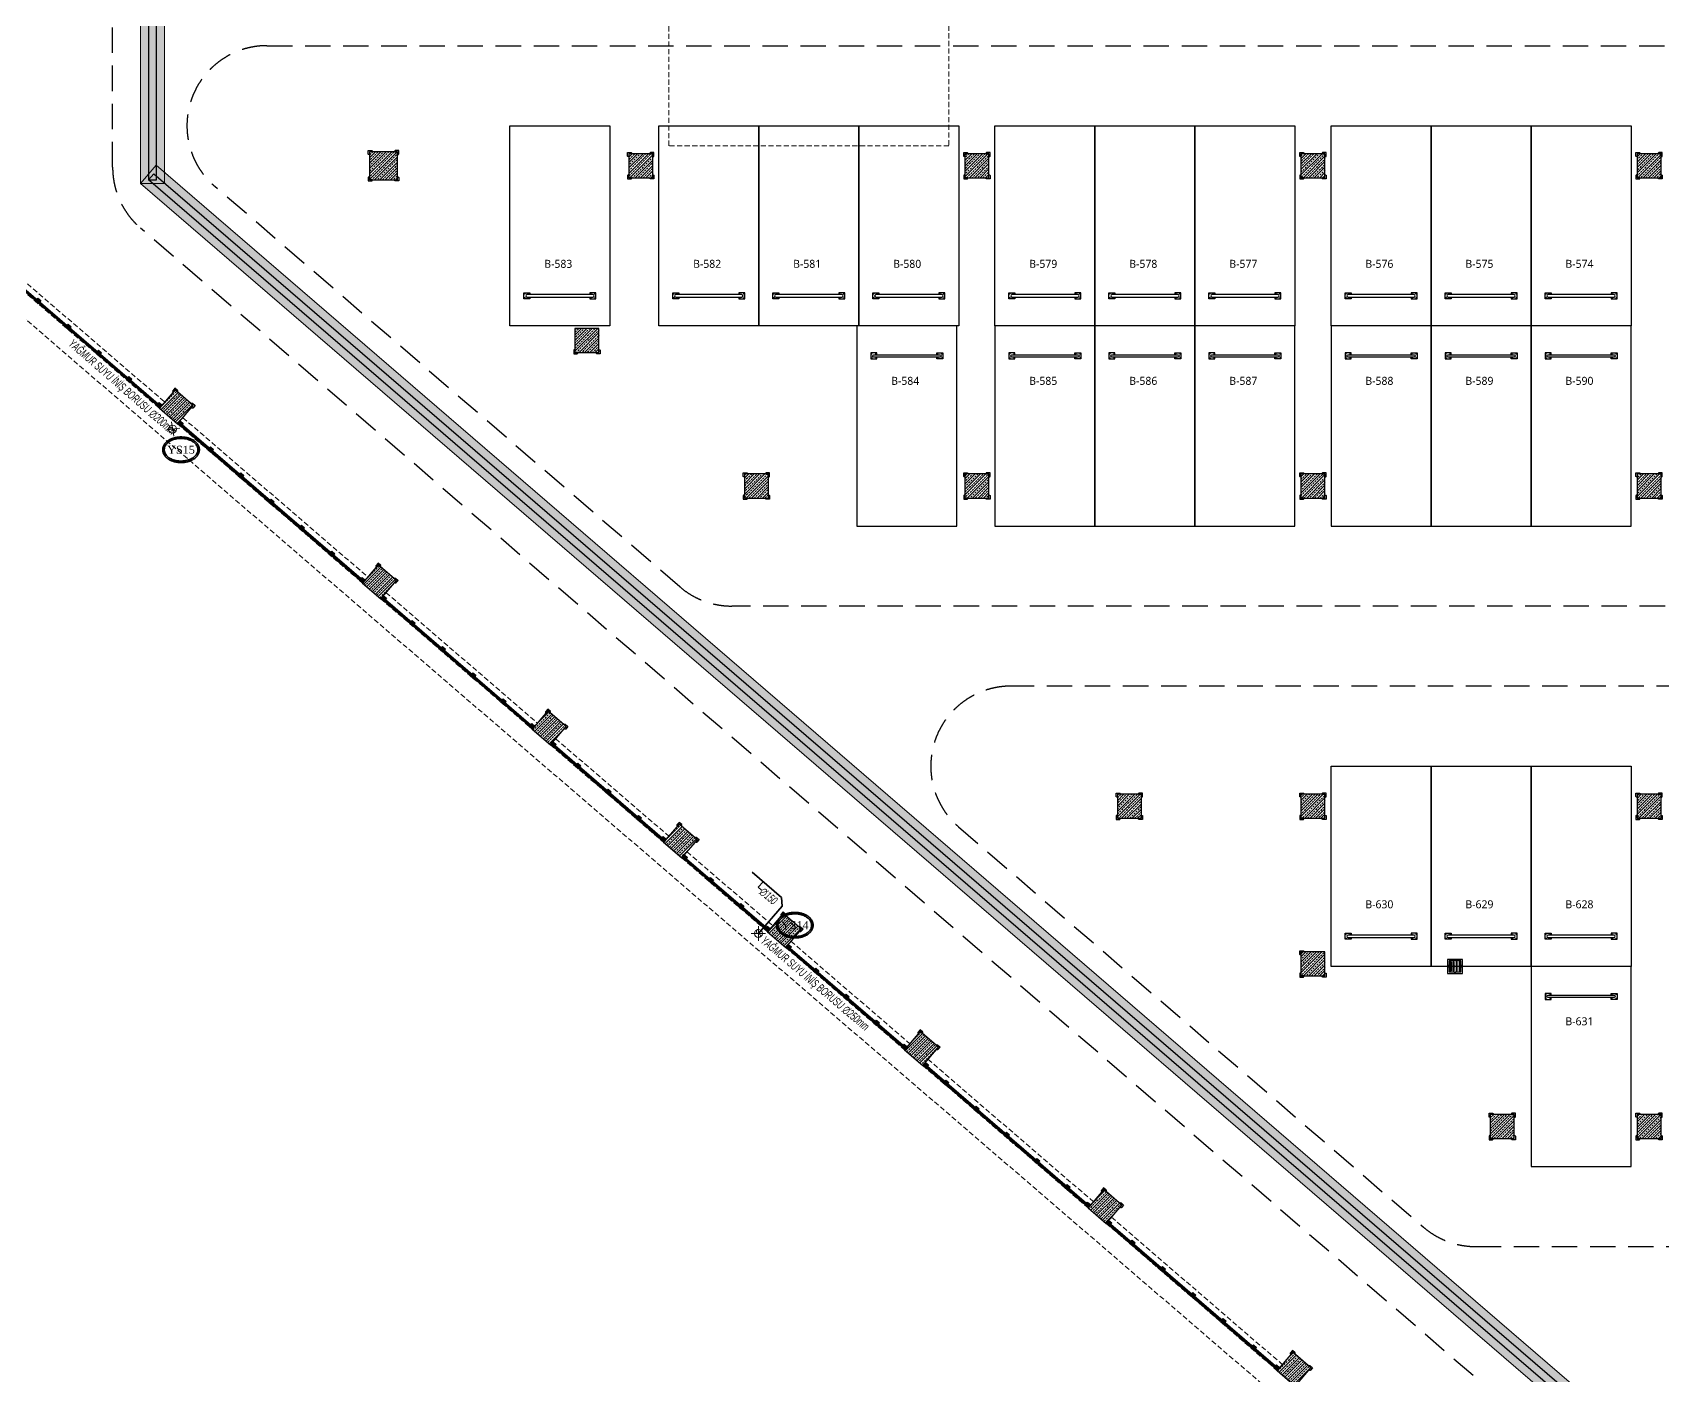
# Model space of a CAD drawing. Header units: millimetres. Extents: x -379292 to 1221486, y 92049 to 447512.
# Drawn here: x 65048 to 105780, y 122600 to 156145 of the extents above; entities that cross this region are included whole.
import ezdxf
from ezdxf.enums import TextEntityAlignment as Align
from ezdxf.lldxf.tags import DXFTag

# ---------------------------------------------------------------- set-up
doc = ezdxf.new("R2010")
doc.units = ezdxf.units.MM
doc.linetypes.add('HIDDEN', pattern=[9.525, 6.35, -3.175])
for name, color, linetype, lineweight in [('0-KRCN-SHT YAĞMURSUYUBORUSU-100', 3, 'PISSU_LINE50', 35), ('0-KRCN-SHT-KOLADI-YAZIYAĞMURSUYU', 4, 'Continuous', 35), ('0-KRCN-SHT-PİSSU-BORU', 220, 'PISSU_LINE50', 40), ('0-KRCN-SHT-YAZI-ÇAP-PİSSU', 41, 'Continuous', 30), ('06_FORMWORK HIDDEN', 252, 'HIDDEN2', 0), ('E_CT_KA', 4, 'Continuous', 9), ('XREF$0$05_RAIN PIPE', 3, 'Continuous', 9)]:
    doc.layers.add(name, color=color, linetype=linetype, lineweight=lineweight)
for name, color, linetype in [('04_RAIN INLET', 51, 'Continuous'), ('05_HANDRAIL', 153, 'Continuous'), ('05_HATCH CONCRETE', 141, 'Continuous'), ('05_SYMBOL', 2, 'Continuous'), ('202-A-Y-MahalAd', 141, 'Continuous'), ('E_CT_ZA', 6, 'Continuous')]:
    doc.layers.add(name, color=color, linetype=linetype)
doc.styles.add('MUF', font='isocpeur.ttf')
doc.styles.get("Standard").update_dxf_attribs({"font": 'segoeuil.ttf'})
doc.styles.add('YAZI', font='times.ttf')
doc.styles.add('ÇAP-2', font='ARIALNBI.TTF')
tags = doc.linetypes.add('HIDDEN2', pattern=[0.1875, 0.125, -0.0625]).pattern_tags.tags
tags[6:7] = [DXFTag(74, 4), DXFTag(75, 0), DXFTag(340, '0'), DXFTag(46, 0.0), DXFTag(50, 0.0), DXFTag(44, 0.0), DXFTag(45, 0.0)]
tags[4:5] = [DXFTag(74, 4), DXFTag(75, 0), DXFTag(340, '0'), DXFTag(46, 0.0), DXFTag(50, 0.0), DXFTag(44, 0.0), DXFTag(45, 0.0)]
doc.linetypes.add('PISSU_LINE50', pattern='A,50,-10,["C",MUF,S=10,R=0,X=1,Y=-5],0', length=60)
pattern_1 = [(225, (905000, -3e-07), (67.351921, -67.351921), []), (225, (904932.65, -3e-07), (67.351921, -67.351921), [47.625, -23.8125])]

# ---------------------------------------------------------------- blocks, each defined once
blk = doc.blocks.new('202_Vida')
at = {"color": 0, "linetype": 'ByBlock', "ltscale": 0.2}
for points in [[(1, 0), (-1, 0)], [(0, 1), (0, -1)]]:
    blk.add_lwpolyline(points, dxfattribs=at)
at = {"color": 0, "linetype": 'ByBlock'}
for radius in [0.42, 0.23, 0.155]:
    blk.add_circle((0, 0), radius, dxfattribs=at)
blk = doc.blocks.new('202_Stoper')
at = {"color": 0, "linetype": 'ByBlock'}
for points in [[(-750, -30), (-750, -75), (-900, -75), (-900, 75), (-750, 75), (-750, 30)], [(750, -30), (750, -75), (900, -75), (900, 75), (750, 75), (750, 30)]]:
    blk.add_lwpolyline(points, dxfattribs=at)
blk.add_lwpolyline([(825, -30, 1), (825, 30), (-825, 30, 1), (-825, -30)], format="xyb", close=True, dxfattribs=at)
at = {"color": 0, "linetype": 'ByBlock', "yscale": 10, "zscale": 10, "rotation": 180}
for p, xscale in [((-877, 53), -10), ((-772, 53), 10), ((772, 53), -10), ((877, 53), 10)]:
    blk.add_blockref('202_Vida', p, dxfattribs=dict(at, xscale=xscale))
at = {"color": 0, "linetype": 'ByBlock', "yscale": 10, "zscale": 10}
for p, xscale in [((-877, -52), 10), ((-772, -52), -10), ((772, -52), 10), ((877, -52), -10)]:
    blk.add_blockref('202_Vida', p, dxfattribs=dict(at, xscale=xscale))
blk = doc.blocks.new('202_Mahalblok')
at = {"color": 0, "linetype": 'ByBlock', "flags": 128}
blk.add_lwpolyline([(0, 0), (0, 5000), (2500, 5000), (2500, 0)], close=True, dxfattribs=at)
at = {"color": 252}
blk.add_blockref('202_Stoper', (1250, 750), dxfattribs=at)
at = {"color": 0, "linetype": 'ByBlock', "ltscale": 25}
blk.add_attdef('MAHALNO', text='', height=200, dxfattribs=at).set_placement((1209, 1390), align=Align.BOTTOM_CENTER)
blk = doc.blocks.new('202_KorkulukDikme')
at = {"ltscale": 25}
h = blk.add_hatch(color=253, dxfattribs=at)
h.dxf.hatch_style = 1
h.paths.add_polyline_path([(-50, 0), (-50, 100), (50, 100), (50, 0)])
at = {"color": 0, "linetype": 'ByBlock', "ltscale": 25}
blk.add_lwpolyline([(-50, 0), (-50, 100), (50, 100), (50, 0)], close=True, dxfattribs=at)
blk = doc.blocks.new('*U22')
at = {"ltscale": 25}
h = blk.add_hatch(color=253, dxfattribs=at)
h.dxf.hatch_style = 1
h.paths.add_polyline_path([(100, 60), (4998, 60), (4998, 10), (100, 10)])
at = {"color": 0, "linetype": 'ByBlock', "ltscale": 25}
blk.add_lwpolyline([(100, 60), (4998, 60), (4998, 10), (100, 10)], close=True, dxfattribs=at)
blk.add_lwpolyline([(100, 45), (4998, 45)], dxfattribs=at)
at = {"ltscale": 25}
for p in [(50, 0), (1049, 0), (2049, 0), (3049, 0), (4049, 0), (5048, 0)]:
    blk.add_blockref('202_KorkulukDikme', p, dxfattribs=at)
blk = doc.blocks.new('*U23')
at = {"ltscale": 25}
h = blk.add_hatch(color=253, dxfattribs=at)
h.dxf.hatch_style = 1
h.paths.add_polyline_path([(100, 60), (6000, 60), (6000, 10), (100, 10)])
at = {"color": 0, "linetype": 'ByBlock', "ltscale": 25}
blk.add_lwpolyline([(100, 60), (6000, 60), (6000, 10), (100, 10)], close=True, dxfattribs=at)
blk.add_lwpolyline([(100, 45), (6000, 45)], dxfattribs=at)
at = {"ltscale": 25}
for p in [(50, 0), (1050, 0), (2050, 0), (3050, 0), (4050, 0), (5050, 0), (6050, 0)]:
    blk.add_blockref('202_KorkulukDikme', p, dxfattribs=at)
blk = doc.blocks.new('*U24')
at = {"ltscale": 25}
h = blk.add_hatch(color=253, dxfattribs=at)
h.dxf.hatch_style = 1
h.paths.add_polyline_path([(100, 60), (4895, 60), (4895, 10), (100, 10)])
at = {"color": 0, "linetype": 'ByBlock', "ltscale": 25}
blk.add_lwpolyline([(100, 60), (4895, 60), (4895, 10), (100, 10)], close=True, dxfattribs=at)
blk.add_lwpolyline([(100, 45), (4895, 45)], dxfattribs=at)
at = {"ltscale": 25}
for p in [(50, 0), (998, 0), (1998, 0), (2998, 0), (3998, 0), (4945, 0)]:
    blk.add_blockref('202_KorkulukDikme', p, dxfattribs=at)
blk = doc.blocks.new('*U25')
at = {"ltscale": 25}
h = blk.add_hatch(color=253, dxfattribs=at)
h.dxf.hatch_style = 1
h.paths.add_polyline_path([(100, 60), (3630, 60), (3630, 10), (100, 10)])
at = {"color": 0, "linetype": 'ByBlock', "ltscale": 25}
blk.add_lwpolyline([(100, 60), (3630, 60), (3630, 10), (100, 10)], close=True, dxfattribs=at)
blk.add_lwpolyline([(100, 45), (3630, 45)], dxfattribs=at)
at = {"ltscale": 25}
for p in [(50, 0), (865, 0), (1865, 0), (2865, 0), (3680, 0)]:
    blk.add_blockref('202_KorkulukDikme', p, dxfattribs=at)
blk = doc.blocks.new('*U26')
at = {"ltscale": 25}
h = blk.add_hatch(color=253, dxfattribs=at)
h.dxf.hatch_style = 1
h.paths.add_polyline_path([(100, 60), (2725, 60), (2725, 10), (100, 10)])
at = {"color": 0, "linetype": 'ByBlock', "ltscale": 25}
blk.add_lwpolyline([(100, 60), (2725, 60), (2725, 10), (100, 10)], close=True, dxfattribs=at)
blk.add_lwpolyline([(100, 45), (2725, 45)], dxfattribs=at)
at = {"ltscale": 25}
for p in [(50, 0), (913, 0), (1913, 0), (2775, 0)]:
    blk.add_blockref('202_KorkulukDikme', p, dxfattribs=at)
blk = doc.blocks.new('*U27')
at = {"ltscale": 25}
h = blk.add_hatch(color=253, dxfattribs=at)
h.dxf.hatch_style = 1
h.paths.add_polyline_path([(100, 60), (3820, 60), (3820, 10), (100, 10)])
at = {"color": 0, "linetype": 'ByBlock', "ltscale": 25}
blk.add_lwpolyline([(100, 60), (3820, 60), (3820, 10), (100, 10)], close=True, dxfattribs=at)
blk.add_lwpolyline([(100, 45), (3820, 45)], dxfattribs=at)
at = {"ltscale": 25}
for p in [(50, 0), (960, 0), (1960, 0), (2960, 0), (3870, 0)]:
    blk.add_blockref('202_KorkulukDikme', p, dxfattribs=at)
blk = doc.blocks.new('*U28')
at = {"ltscale": 25}
h = blk.add_hatch(color=253, dxfattribs=at)
h.dxf.hatch_style = 1
h.paths.add_polyline_path([(100, 60), (5350, 60), (5350, 10), (100, 10)])
at = {"color": 0, "linetype": 'ByBlock', "ltscale": 25}
blk.add_lwpolyline([(100, 60), (5350, 60), (5350, 10), (100, 10)], close=True, dxfattribs=at)
blk.add_lwpolyline([(100, 45), (5350, 45)], dxfattribs=at)
at = {"ltscale": 25}
for p in [(50, 0), (725, 0), (1725, 0), (2725, 0), (3725, 0), (4725, 0), (5400, 0)]:
    blk.add_blockref('202_KorkulukDikme', p, dxfattribs=at)
blk = doc.blocks.new('*U29')
at = {"ltscale": 25}
h = blk.add_hatch(color=253, dxfattribs=at)
h.dxf.hatch_style = 1
h.paths.add_polyline_path([(100, 60), (5530, 60), (5530, 10), (100, 10)])
at = {"color": 0, "linetype": 'ByBlock', "ltscale": 25}
blk.add_lwpolyline([(100, 60), (5530, 60), (5530, 10), (100, 10)], close=True, dxfattribs=at)
blk.add_lwpolyline([(100, 45), (5530, 45)], dxfattribs=at)
at = {"ltscale": 25}
for p in [(50, 0), (815, 0), (1815, 0), (2815, 0), (3815, 0), (4815, 0), (5580, 0)]:
    blk.add_blockref('202_KorkulukDikme', p, dxfattribs=at)
blk = doc.blocks.new('202_Izgara')
at = {"color": 8, "ltscale": 25}
blk.add_circle((0, 0), 0.1, dxfattribs=at)
at = {"layer": '04_RAIN INLET', "color": 8}
for p, q in [((1.85, 1.75), (-1.85, 1.75)), ((-1.85, 1.75), (-1.85, -1.75)), ((1.45, 1.35), (-1.45, 1.35)), ((-1.45, 1.35), (-1.45, -1.35)), ((-1.2, 1.15), (-1.2, -1.15)), ((-1, 1.15), (-1.2, 1.15)), ((-1, 1.15), (-1, -1.15)), ((-0.5, -1.15), (-0.5, 1.15)), ((-0.5, 1.15), (-0.3, 1.15)), ((-0.3, 1.15), (-0.3, -1.15)), ((0.3, 1.15), (0.3, -1.15)), ((0.5, 1.15), (0.3, 1.15)), ((0.5, -1.15), (0.5, 1.15)), ((1, 1.15), (1, -1.15)), ((1.2, 1.15), (1, 1.15)), ((1.2, 1.15), (1.2, -1.15)), ((1.45, -1.35), (1.45, 1.35)), ((1.85, -1.75), (1.85, 1.75)), ((-1.85, -1.75), (1.85, -1.75)), ((-1.45, -1.35), (1.45, -1.35)), ((-1, -1.15), (-1.2, -1.15)), ((-0.5, -1.15), (-0.3, -1.15)), ((0.5, -1.15), (0.3, -1.15)), ((1.2, -1.15), (1, -1.15))]:
    blk.add_line(p, q, dxfattribs=at)
at = {"layer": '04_RAIN INLET', "color": 8, "ltscale": 50}
for p, q in [((-1.45, 0.2), (-1.65, 0.2)), ((0.2, 1.55), (-0.2, 1.55)), ((-0.2, 1.35), (-0.2, 1.55)), ((0.2, 1.35), (0.2, 1.55)), ((1.65, 0.2), (1.45, 0.2)), ((-1.45, -0.2), (-1.65, -0.2)), ((-0.2, -1.55), (-0.2, -1.35)), ((0.2, -1.55), (0.2, -1.35)), ((1.65, -0.2), (1.45, -0.2))]:
    blk.add_line(p, q, dxfattribs=at)
at = {"layer": '04_RAIN INLET', "color": 8, "ltscale": 50, "extrusion": (-2.89798e-21, 1.6744e-09, 1)}
for points in [[(-1.65, 0.2), (-1.65, -0.2)], [(1.65, -0.2), (1.65, 0.2)]]:
    blk.add_lwpolyline(points, dxfattribs=at)
at = {"layer": '04_RAIN INLET', "color": 8, "ltscale": 50, "extrusion": (-2.89798e-21, 1.6744e-09, 1), "elevation": 0}
blk.add_lwpolyline([(-0.2, -1.55), (0.2, -1.55)], dxfattribs=at)
blk = doc.blocks.new('bariyer')
at = {"color": 8, "ltscale": 25}
blk.add_lwpolyline([(0, -70), (15, -70, 0.414214), (30, -55), (30, 30), (-55, 30, 0.414214), (-70, 15), (-70, 0), (0, 0)], format="xyb", close=True, dxfattribs=at)
blk = doc.blocks.new('OtoParkBodrumKatMimari')
at = {"layer": '05_HATCH CONCRETE'}
h = blk.add_hatch(dxfattribs=at)
h.set_pattern_fill('ANSI33', color=8, scale=15, angle=180, style=0)
h.set_pattern_definition(pattern_1)
h.paths.add_polyline_path([(22519, 52350), (21819, 52350), (21819, 51650), (22519, 51650)])
h = blk.add_hatch(dxfattribs=at)
h.set_pattern_fill('ANSI33', color=8, scale=15, angle=180, style=0)
h.set_pattern_definition(pattern_1)
h.paths.add_polyline_path([(28900, 52300), (28300, 52300), (28300, 51700), (28900, 51700)])
h = blk.add_hatch(dxfattribs=at)
h.set_pattern_fill('ANSI33', color=8, scale=15, angle=180, style=0)
h.set_pattern_definition(pattern_1)
h.paths.add_polyline_path([(37300, 52300), (36700, 52300), (36700, 51700), (37300, 51700)])
h = blk.add_hatch(dxfattribs=at)
h.set_pattern_fill('ANSI33', color=8, scale=15, angle=180, style=0)
h.set_pattern_definition(pattern_1)
h.paths.add_polyline_path([(45700, 52300), (45100, 52300), (45100, 51700), (45700, 51700)])
h = blk.add_hatch(dxfattribs=at)
h.set_pattern_fill('ANSI33', color=8, scale=15, angle=180, style=0)
h.set_pattern_definition(pattern_1)
h.paths.add_polyline_path([(54100, 52300), (53500, 52300), (53500, 51700), (54100, 51700)])
h = blk.add_hatch(dxfattribs=at)
h.set_pattern_fill('ANSI33', color=8, scale=15, angle=180, style=0)
h.set_pattern_definition(pattern_1)
h.paths.add_polyline_path([(27555, 47935), (26955, 47935), (26955, 47335), (27555, 47335)])
h = blk.add_hatch(dxfattribs=at)
h.set_pattern_fill('ANSI33', color=8, scale=15, angle=180, style=0)
h.set_pattern_definition(pattern_1)
h.paths.add_polyline_path([(17417, 46009), (16962, 46400), (16570, 45945), (17025, 45554)])
h = blk.add_hatch(dxfattribs=at)
h.set_pattern_fill('ANSI33', color=8, scale=15, angle=180, style=0)
h.set_pattern_definition(pattern_1)
h.paths.add_polyline_path([(31790, 44300), (31190, 44300), (31190, 43700), (31790, 43700)])
h = blk.add_hatch(dxfattribs=at)
h.set_pattern_fill('ANSI33', color=8, scale=15, angle=180, style=0)
h.set_pattern_definition(pattern_1)
h.paths.add_polyline_path([(37300, 44300), (36700, 44300), (36700, 43700), (37300, 43700)])
h = blk.add_hatch(dxfattribs=at)
h.set_pattern_fill('ANSI33', color=8, scale=15, angle=180, style=0)
h.set_pattern_definition(pattern_1)
h.paths.add_polyline_path([(45700, 44300), (45100, 44300), (45100, 43700), (45700, 43700)])
h = blk.add_hatch(dxfattribs=at)
h.set_pattern_fill('ANSI33', color=8, scale=15, angle=180, style=0)
h.set_pattern_definition(pattern_1)
h.paths.add_polyline_path([(54100, 44300), (53500, 44300), (53500, 43700), (54100, 43700)])
h = blk.add_hatch(dxfattribs=at)
h.set_pattern_fill('ANSI33', color=8, scale=15, angle=180, style=0)
h.set_pattern_definition(pattern_1)
h.paths.add_polyline_path([(22495, 41638), (22040, 42029), (21649, 41575), (22103, 41183)])
h = blk.add_hatch(dxfattribs=at)
h.set_pattern_fill('ANSI33', color=8, scale=15, angle=180, style=0)
h.set_pattern_definition(pattern_1)
h.paths.add_polyline_path([(26736, 37988), (26281, 38379), (25889, 37925), (26344, 37533)])
h = blk.add_hatch(dxfattribs=at)
h.set_pattern_fill('ANSI33', color=8, scale=15, angle=180, style=0)
h.set_pattern_definition(pattern_1)
h.paths.add_polyline_path([(41110, 36300), (40510, 36300), (40510, 35700), (41110, 35700)])
h = blk.add_hatch(dxfattribs=at)
h.set_pattern_fill('ANSI33', color=8, scale=15, angle=180, style=0)
h.set_pattern_definition(pattern_1)
h.paths.add_polyline_path([(45700, 36300), (45100, 36300), (45100, 35700), (45700, 35700)])
h = blk.add_hatch(dxfattribs=at)
h.set_pattern_fill('ANSI33', color=8, scale=15, angle=180, style=0)
h.set_pattern_definition(pattern_1)
h.paths.add_polyline_path([(54100, 36300), (53500, 36300), (53500, 35700), (54100, 35700)])
h = blk.add_hatch(dxfattribs=at)
h.set_pattern_fill('ANSI33', color=8, scale=15, angle=180, style=0)
h.set_pattern_definition(pattern_1)
h.paths.add_polyline_path([(30017, 35163), (29563, 35555), (29171, 35100), (29626, 34709)])
h = blk.add_hatch(dxfattribs=at)
h.set_pattern_fill('ANSI33', color=8, scale=15, angle=180, style=0)
h.set_pattern_definition(pattern_1)
h.paths.add_polyline_path([(32613, 32929), (32159, 33320), (31767, 32865), (32222, 32474)])
h = blk.add_hatch(dxfattribs=at)
h.set_pattern_fill('ANSI33', color=8, scale=15, angle=180, style=0)
h.set_pattern_definition(pattern_1)
h.paths.add_polyline_path([(45700, 32360), (45100, 32360), (45100, 31760), (45700, 31760)])
h = blk.add_hatch(dxfattribs=at)
h.set_pattern_fill('ANSI33', color=8, scale=15, angle=180, style=0)
h.set_pattern_definition(pattern_1)
h.paths.add_polyline_path([(36039, 29980), (35584, 30372), (35193, 29917), (35648, 29525)])
h = blk.add_hatch(dxfattribs=at)
h.set_pattern_fill('ANSI33', color=8, scale=15, angle=180, style=0)
h.set_pattern_definition(pattern_1)
h.paths.add_polyline_path([(50430, 28300), (49830, 28300), (49830, 27700), (50430, 27700)])
h = blk.add_hatch(dxfattribs=at)
h.set_pattern_fill('ANSI33', color=8, scale=15, angle=180, style=0)
h.set_pattern_definition(pattern_1)
h.paths.add_polyline_path([(54100, 28300), (53500, 28300), (53500, 27700), (54100, 27700)])
h = blk.add_hatch(dxfattribs=at)
h.set_pattern_fill('ANSI33', color=8, scale=15, angle=180, style=0)
h.set_pattern_definition(pattern_1)
h.paths.add_polyline_path([(40625, 26034), (40170, 26425), (39778, 25970), (40233, 25579)])
h = blk.add_hatch(dxfattribs=at)
h.set_pattern_fill('ANSI33', color=8, scale=15, angle=180, style=0)
h.set_pattern_definition(pattern_1)
h.paths.add_polyline_path([(45347, 21969), (44892, 22361), (44501, 21906), (44955, 21514)])
at = {"color": 5}
for points in [[(22519, 52350), (21819, 52350), (21819, 51650), (22519, 51650)], [(28900, 52300), (28300, 52300), (28300, 51700), (28900, 51700)], [(37300, 52300), (36700, 52300), (36700, 51700), (37300, 51700)], [(45700, 52300), (45100, 52300), (45100, 51700), (45700, 51700)], [(54100, 52300), (53500, 52300), (53500, 51700), (54100, 51700)], [(27555, 47935), (26955, 47935), (26955, 47335), (27555, 47335)], [(17417, 46009), (16962, 46400), (16570, 45945), (17025, 45554)], [(31790, 44300), (31190, 44300), (31190, 43700), (31790, 43700)], [(37300, 44300), (36700, 44300), (36700, 43700), (37300, 43700)], [(45700, 44300), (45100, 44300), (45100, 43700), (45700, 43700)], [(54100, 44300), (53500, 44300), (53500, 43700), (54100, 43700)], [(22495, 41638), (22040, 42029), (21649, 41575), (22103, 41183)], [(26736, 37988), (26281, 38379), (25889, 37925), (26344, 37533)], [(41110, 36300), (40510, 36300), (40510, 35700), (41110, 35700)], [(45700, 36300), (45100, 36300), (45100, 35700), (45700, 35700)], [(54100, 36300), (53500, 36300), (53500, 35700), (54100, 35700)], [(30017, 35163), (29563, 35555), (29171, 35100), (29626, 34709)], [(32613, 32929), (32159, 33320), (31767, 32865), (32222, 32474)], [(45700, 32360), (45100, 32360), (45100, 31760), (45700, 31760)], [(36039, 29980), (35584, 30372), (35193, 29917), (35648, 29525)], [(50430, 28300), (49830, 28300), (49830, 27700), (50430, 27700)], [(54100, 28300), (53500, 28300), (53500, 27700), (54100, 27700)], [(40625, 26034), (40170, 26425), (39778, 25970), (40233, 25579)], [(45347, 21969), (44892, 22361), (44501, 21906), (44955, 21514)]]:
    blk.add_lwpolyline(points, close=True, dxfattribs=at)
at = {"layer": '05_SYMBOL', "color": 252, "linetype": 'HIDDEN', "ltscale": 100}
for points in [[(15400, 51961), (15400, 166800)], [(66008, 7484), (16095, 50445)]]:
    blk.add_lwpolyline(points, dxfattribs=at)
blk.add_lwpolyline([(118969, 41000), (30876, 41000, -0.179563), (29572, 41484), (17953, 51484, -0.695543), (19258, 55000), (127791, 55000, -0.645796), (129290, 51677), (120469, 41677, -0.215217)], format="xyb", close=True, dxfattribs=at)
for points in [[(15400, 51961, 0.218406), (16095, 50445)], [(48161, 25484, 0.179563), (49466, 25000), (104855, 25000, 0.215217), (106355, 25677), (115176, 35677, 0.645796), (113676, 39000), (37847, 39000, 0.695543), (36543, 35484), (48161, 25484)]]:
    blk.add_lwpolyline(points, format="xyb", dxfattribs=at)
at = {"layer": '06_FORMWORK HIDDEN', "linetype": 'HIDDEN', "ltscale": 20}
for p, q in [((70114, -800), (4200, 55933)), ((12837, 49423), (16701, 46097)), ((12707, 49271), (16570, 45945)), ((17156, 45706), (21779, 41726)), ((17025, 45554), (21649, 41575)), ((22103, 41183), (25889, 37925)), ((22234, 41335), (26020, 38076)), ((26344, 37533), (29171, 35100)), ((26475, 37685), (29302, 35252)), ((29626, 34709), (31767, 32865)), ((29756, 34860), (31898, 33017)), ((32352, 32626), (35324, 30068)), ((32222, 32474), (35193, 29917)), ((35648, 29525), (39778, 25970)), ((35778, 29677), (39909, 26122)), ((40364, 25730), (44631, 22057)), ((40233, 25579), (44501, 21906))]:
    blk.add_line(p, q, dxfattribs=at)
blk.add_lwpolyline([(29300, 59500), (36300, 59500), (36300, 52500), (29300, 52500)], close=True, dxfattribs=at)
at = {"layer": '04_RAIN INLET', "xscale": 100, "yscale": 100, "zscale": 100, "rotation": 359.9999999845318}
blk.add_blockref('202_Izgara', (48950, 32000), dxfattribs=at)
at = {"layer": '05_HANDRAIL', "rotation": 319.2811306099715}
for name, p in [('*U22', (12707, 49271)), ('*U23', (17025, 45554)), ('*U24', (22103, 41183)), ('*U25', (26344, 37533)), ('*U26', (29626, 34709)), ('*U27', (32222, 32474)), ('*U28', (35648, 29525)), ('*U29', (40233, 25579))]:
    blk.add_blockref(name, p, dxfattribs=at)
at = {"layer": '05_SYMBOL', "color": 8, "xscale": -1}
for p in [(21819, 52350), (28300, 52300), (36700, 52300), (45100, 52300), (53500, 52300), (31190, 44300), (36700, 44300), (45100, 44300), (53500, 44300), (40510, 36300), (45100, 36300), (53500, 36300), (45100, 32360), (49830, 28300), (53500, 28300)]:
    blk.add_blockref('bariyer', p, dxfattribs=at)
at = {"layer": '05_SYMBOL', "color": 8}
for p in [(22519, 52350), (28900, 52300), (37300, 52300), (45700, 52300), (54100, 52300), (31790, 44300), (37300, 44300), (45700, 44300), (54100, 44300), (41110, 36300), (45700, 36300), (54100, 36300), (50430, 28300), (54100, 28300)]:
    blk.add_blockref('bariyer', p, dxfattribs=at)
for p, rotation in [((28300, 51700), 180), ((36700, 51700), 180), ((45100, 51700), 180), ((53500, 51700), 180), ((21819, 51650), 180), ((26955, 47335), 180), ((16962, 46400), 49.28113061911701), ((31190, 43700), 180), ((36700, 43700), 180), ((45100, 43700), 180), ((53500, 43700), 180), ((22040, 42029), 49.28113061911701), ((26281, 38379), 49.28113061911701), ((29563, 35555), 49.28113061911701), ((40510, 35700), 180), ((45100, 35700), 180), ((53500, 35700), 180), ((32159, 33320), 49.28113061911701), ((45100, 31760), 180), ((35584, 30372), 49.28113061911701), ((49830, 27700), 180), ((53500, 27700), 180), ((40170, 26425), 49.28113061911701), ((44892, 22361), 49.28113061911701)]:
    blk.add_blockref('bariyer', p, dxfattribs=dict(at, rotation=rotation))
at = {"layer": '05_SYMBOL', "color": 8, "xscale": -1}
for p, rotation in [((28900, 51700), 180), ((37300, 51700), 180), ((45700, 51700), 180), ((54100, 51700), 180), ((22519, 51650), 180), ((27555, 47335), 180), ((17417, 46009), 229.2811306152887), ((31790, 43700), 180), ((37300, 43700), 180), ((45700, 43700), 180), ((54100, 43700), 180), ((22495, 41638), 229.2811306152887), ((26736, 37988), 229.2811306152887), ((41110, 35700), 180), ((45700, 35700), 180), ((54100, 35700), 180), ((30017, 35163), 229.2811306152887), ((32613, 32929), 229.2811306152887), ((45700, 31760), 180), ((36039, 29980), 229.2811306152887), ((50430, 27700), 180), ((54100, 27700), 180), ((40625, 26034), 229.2811306152887), ((45347, 21969), 229.2811306152887)]:
    blk.add_blockref('bariyer', p, dxfattribs=dict(at, rotation=rotation))
at = {"layer": '202-A-Y-MahalAd', "color": 8, "ltscale": 25}
for p, values in [((25330, 48000), {'MAHALNO': 'B-583'}), ((29050, 48000), {'MAHALNO': 'B-582'}), ((31550, 48000), {'MAHALNO': 'B-581'}), ((34050, 48000), {'MAHALNO': 'B-580'}), ((37450, 48000), {'MAHALNO': 'B-579'}), ((39950, 48000), {'MAHALNO': 'B-578'}), ((42450, 48000), {'MAHALNO': 'B-577'}), ((45850, 48000), {'MAHALNO': 'B-576'}), ((48350, 48000), {'MAHALNO': 'B-575'}), ((50850, 48000), {'MAHALNO': 'B-574'}), ((45850, 32000), {'MAHALNO': 'B-630'}), ((48350, 32000), {'MAHALNO': 'B-629'}), ((50850, 32000), {'MAHALNO': 'B-628'})]:
    blk.add_blockref('202_Mahalblok', p, dxfattribs=at).add_auto_attribs(values)
ref = blk.add_blockref('202_Mahalblok', (34000, 48000), dxfattribs=dict(at, xscale=-1, rotation=180))
ref.add_attrib('MAHALNO', 'B-584', dxfattribs={"layer": '0', "color": 0, "linetype": 'ByBlock', "ltscale": 25, "height": 200}).set_placement((35209, 46467), align=Align.BOTTOM_CENTER)
ref = blk.add_blockref('202_Mahalblok', (37450, 48000), dxfattribs=dict(at, xscale=-1, rotation=180))
ref.add_attrib('MAHALNO', 'B-585', dxfattribs={"layer": '0', "color": 0, "linetype": 'ByBlock', "ltscale": 25, "height": 200}).set_placement((38659, 46467), align=Align.BOTTOM_CENTER)
ref = blk.add_blockref('202_Mahalblok', (39950, 48000), dxfattribs=dict(at, xscale=-1, rotation=180))
ref.add_attrib('MAHALNO', 'B-586', dxfattribs={"layer": '0', "color": 0, "linetype": 'ByBlock', "ltscale": 25, "height": 200}).set_placement((41159, 46467), align=Align.BOTTOM_CENTER)
ref = blk.add_blockref('202_Mahalblok', (42450, 48000), dxfattribs=dict(at, xscale=-1, rotation=180))
ref.add_attrib('MAHALNO', 'B-587', dxfattribs={"layer": '0', "color": 0, "linetype": 'ByBlock', "ltscale": 25, "height": 200}).set_placement((43659, 46467), align=Align.BOTTOM_CENTER)
ref = blk.add_blockref('202_Mahalblok', (45850, 48000), dxfattribs=dict(at, xscale=-1, rotation=180))
ref.add_attrib('MAHALNO', 'B-588', dxfattribs={"layer": '0', "color": 0, "linetype": 'ByBlock', "ltscale": 25, "height": 200}).set_placement((47059, 46467), align=Align.BOTTOM_CENTER)
ref = blk.add_blockref('202_Mahalblok', (48350, 48000), dxfattribs=dict(at, xscale=-1, rotation=180))
ref.add_attrib('MAHALNO', 'B-589', dxfattribs={"layer": '0', "color": 0, "linetype": 'ByBlock', "ltscale": 25, "height": 200}).set_placement((49559, 46467), align=Align.BOTTOM_CENTER)
ref = blk.add_blockref('202_Mahalblok', (50850, 48000), dxfattribs=dict(at, xscale=-1, rotation=180))
ref.add_attrib('MAHALNO', 'B-590', dxfattribs={"layer": '0', "color": 0, "linetype": 'ByBlock', "ltscale": 25, "height": 200}).set_placement((52059, 46467), align=Align.BOTTOM_CENTER)
ref = blk.add_blockref('202_Mahalblok', (50850, 32000), dxfattribs=dict(at, xscale=-1, rotation=180))
ref.add_attrib('MAHALNO', 'B-631', dxfattribs={"layer": '0', "color": 0, "linetype": 'ByBlock', "ltscale": 25, "height": 200}).set_placement((52059, 30467), align=Align.BOTTOM_CENTER)
blk = doc.blocks.new('*U674')
h = blk.add_hatch()
h.set_pattern_fill('ANSI33', color=0, scale=50, angle=1, style=0)
h.paths.add_polyline_path([(-115637, 200), (9483, 200), (9483, 0), (-115637, 0)])
at = {"color": 0}
blk.add_lwpolyline([(-115637, 200), (9483, 200), (9483, 0), (-115637, 0)], close=True, dxfattribs=at)
at = {"ltscale": 25, "flags": 1}
for tag, p in [('YUKSEKLIK', (-229, -149)), ('KALINLIK', (-229, -213))]:
    blk.add_attdef(tag, p, '', height=50, dxfattribs=at)
blk = doc.blocks.new('*U1091')
h = blk.add_hatch()
h.set_pattern_fill('ANSI33', color=0, scale=50, angle=1, style=0)
h.set_pattern_definition([(46, (80887.96, 150), (-228.3904, 220.554), []), (46, (81112.44, 153.92), (-228.3904, 220.554), [158.75, -79.375])])
h.paths.add_polyline_path([(6913, 200), (73975, 200), (73975, 0), (6913, 0)])
at = {"color": 0}
blk.add_lwpolyline([(6913, 200), (73975, 200), (73975, 0), (6913, 0)], close=True, dxfattribs=at)
at = {"ltscale": 25, "flags": 1}
for tag, p in [('YUKSEKLIK', (-229, -149)), ('KALINLIK', (-229, -213))]:
    blk.add_attdef(tag, p, '', height=50, dxfattribs=at)
blk = doc.blocks.new('*U1090')
h = blk.add_hatch()
h.set_pattern_fill('ANSI33', color=0, scale=50, angle=1, style=0)
h.set_pattern_definition([(46, (80525.73, 550), (-228.3904, 220.554), []), (46, (80750.2, 553.92), (-228.3904, 220.554), [158.75, -79.375])])
h.paths.add_polyline_path([(6649, 600), (73877, 600), (73877, 0), (6649, 0)])
at = {"color": 0}
blk.add_lwpolyline([(6649, 600), (73877, 600), (73877, 0), (6649, 0)], close=True, dxfattribs=at)
at = {"ltscale": 25, "flags": 1}
for tag, p in [('YUKSEKLIK', (-229, -149)), ('KALINLIK', (-229, -213))]:
    blk.add_attdef(tag, p, '', height=50, dxfattribs=at)
blk = doc.blocks.new('*U721')
h = blk.add_hatch()
h.set_pattern_fill('ANSI33', color=0, scale=50, angle=1, style=0)
h.paths.add_polyline_path([(-122433, 600), (2779, 600), (2779, 0), (-122433, 0)])
at = {"color": 0}
blk.add_lwpolyline([(-122433, 600), (2779, 600), (2779, 0), (-122433, 0)], close=True, dxfattribs=at)
at = {"ltscale": 25, "flags": 1}
for tag, p in [('YUKSEKLIK', (-229, -149)), ('KALINLIK', (-229, -213))]:
    blk.add_attdef(tag, p, '', height=50, dxfattribs=at)
blk = doc.blocks.new('A$C15ead506')
at = {"layer": 'E_CT_KA', "color": 6}
for name, p, rotation in [('*U721', (-54200, 54037), 270), ('*U1090', (2184, 3520), 139.2811306090451)]:
    blk.add_blockref(name, p, dxfattribs=dict(at, rotation=rotation))
at = {"layer": 'E_CT_ZA', "color": 30, "xscale": -1, "rotation": 270}
blk.add_blockref('*U674', (-54000, 166987), dxfattribs=at)
at = {"layer": 'E_CT_ZA', "color": 30, "rotation": 139.2811306090451}
blk.add_blockref('*U1091', (2198, 3244), dxfattribs=at)
blk = doc.blocks.new('XREF$0$YIB125')
at = {"layer": 'XREF$0$05_RAIN PIPE'}
for p, q in [((-112.5, 0), (112.5, 0)), ((0, 112.5), (0, -112.5)), ((0, 0), (0, 62.5))]:
    blk.add_line(p, q, dxfattribs=at)
blk.add_circle((0, 0), 62.5, dxfattribs=at)
for centre, start, end in [((0, 31.25), 90, 270), ((0, -31.25), 270, 90)]:
    blk.add_arc(centre, 31.25, start, end, dxfattribs=at)
blk = doc.blocks.new('G$CD1210CBB')
at = {"layer": 'XREF$0$05_RAIN PIPE', "xscale": -0.08000000000000002, "yscale": 0.08000000000000002, "zscale": 0.08000000000000002}
blk.add_blockref('XREF$0$YIB125', (-9, 0), dxfattribs=at)
blk = doc.blocks.new('A$Cbceac246')
at = {"layer": '0-KRCN-SHT YAĞMURSUYUBORUSU-100'}
for p, q in [((-3892, 3405), (-3818.6, 3341.8)), ((-3817, 3320.7), (-3818.6, 3341.8)), ((-3817, 3320.7), (-3876.1, 3252.1))]:
    blk.add_line(p, q, dxfattribs=at)
at = {"layer": '0-KRCN-SHT-KOLADI-YAZIYAĞMURSUYU', "color": 2, "linetype": 'Continuous'}
for points, knots in [([(-5273.2, 4460.5), (-5273.2, 4460.3), (-5273.2, 4459.5), (-5273.3, 4458.1), (-5273.5, 4456.5), (-5273.8, 4455.1), (-5274.2, 4453.7), (-5274.7, 4452.1), (-5275.3, 4450.6), (-5275.9, 4449.5), (-5276.4, 4448.4), (-5277.1, 4447.3), (-5278, 4446), (-5279, 4444.6), (-5280.1, 4443.3), (-5281.4, 4441.9), (-5282.8, 4440.7), (-5284.3, 4439.3), (-5286, 4438.1), (-5287.7, 4436.9), (-5289.3, 4435.9), (-5291, 4435), (-5292.8, 4434.1), (-5294.5, 4433.3), (-5296.4, 4432.6), (-5298.2, 4431.9), (-5300.1, 4431.3), (-5302.4, 4430.6), (-5305, 4430), (-5308, 4429.4), (-5311.1, 4429), (-5313.8, 4428.7), (-5316.6, 4428.6), (-5319.4, 4428.5), (-5322.5, 4428.6), (-5325.6, 4428.8), (-5328, 4429.1), (-5330.3, 4429.5), (-5332.7, 4429.9), (-5335.6, 4430.6), (-5338.2, 4431.4), (-5340.4, 4432.1), (-5342.3, 4432.8), (-5344.1, 4433.6), (-5345.9, 4434.4), (-5347.6, 4435.3), (-5349.3, 4436.2), (-5350.9, 4437.2), (-5352.4, 4438.3), (-5353.5, 4439.2), (-5354.7, 4440.2), (-5355.9, 4441.2), (-5357.3, 4442.6), (-5358.3, 4443.7), (-5359.3, 4444.9), (-5360.2, 4446.1), (-5361.2, 4447.7), (-5362, 4449), (-5362.6, 4450.4), (-5363.3, 4451.8), (-5363.9, 4453.6), (-5364.3, 4455.2), (-5364.6, 4456.9), (-5364.8, 4458.6), (-5364.9, 4460.3), (-5364.9, 4461.7), (-5364.8, 4463.1), (-5364.5, 4464.6), (-5364.1, 4466.4), (-5363.7, 4468), (-5363.1, 4469.5), (-5362.5, 4470.8), (-5361.8, 4472.4), (-5360.9, 4473.8), (-5360.2, 4474.9), (-5359.4, 4476), (-5358.6, 4477), (-5357.5, 4478.2), (-5356.2, 4479.6), (-5354.7, 4480.9), (-5353, 4482.3), (-5351.2, 4483.5), (-5349.4, 4484.7), (-5347.6, 4485.8), (-5345.6, 4486.8), (-5343.6, 4487.7), (-5341.6, 4488.5), (-5339.5, 4489.3), (-5337.3, 4489.9), (-5335.1, 4490.5), (-5332.9, 4491), (-5330.6, 4491.5), (-5328.4, 4491.8), (-5326.1, 4492.1), (-5323.7, 4492.3), (-5321.4, 4492.4), (-5319.1, 4492.5), (-5316.8, 4492.4), (-5314.4, 4492.3), (-5312.1, 4492.1), (-5309.8, 4491.9), (-5307.5, 4491.5), (-5305.3, 4491.1), (-5303, 4490.6), (-5300.9, 4490), (-5298.7, 4489.3), (-5296.6, 4488.5), (-5294.7, 4487.8), (-5292.9, 4487), (-5291.1, 4486.1), (-5289.1, 4485), (-5287.2, 4483.8), (-5285.8, 4482.8), (-5284.4, 4481.7), (-5283.1, 4480.6), (-5281.4, 4479.1), (-5280.1, 4477.7), (-5279, 4476.4), (-5278.1, 4475.2), (-5277.2, 4473.9), (-5276.3, 4472.4), (-5275.5, 4470.9), (-5274.8, 4469.2), (-5274.2, 4467.6), (-5273.8, 4466.1), (-5273.6, 4464.8), (-5273.4, 4463.5), (-5273.2, 4462), (-5273.2, 4461), (-5273.2, 4460.5)], [0, 0, 0, 0, 1.213393, 2.424731, 3.634899, 4.23988, 5.747854, 7.250616, 8.45036, 9.945499, 11.437135, 12.629243, 13.798133, 14.967487, 16.724402, 18.487549, 20.259158, 20.851938, 22.638147, 24.438355, 26.253745, 28.085062, 29.315033, 31.087836, 32.875439, 34.677188, 36.492212, 38.31946, 40.157727, 42.005688, 43.861689, 45.72323, 47.588513, 49.455685, 51.32287, 53.188197, 55.049829, 56.905238, 58.75253, 60.590234, 62.41697, 64.23149, 66.032702, 67.819704, 69.591161, 71.34787, 73.089893, 74.817612, 76.531756, 78.233427, 79.924117, 81.731887, 83.083349, 84.432203, 85.779805, 86.229051, 87.578464, 88.928884, 90.281448, 91.637578, 92.544576, 94.028807, 95.515086, 97.004987, 97.752009, 98.872791, 100.364346, 101.854398, 102.972015, 104.457375, 105.937166, 107.4132, 108.150387, 109.620499, 111.087894, 112.554447, 113.28797, 114.75558, 116.226469, 118.071935, 118.442214, 119.949008, 121.464895, 122.990853, 124.527619, 126.075699, 127.635384, 129.206763, 130.790449, 132.385639, 134.798636, 137.233957, 139.688759, 140.510874, 142.98603, 145.47066, 147.960441, 150.450946, 152.109582, 154.590556, 157.059241, 159.511881, 161.945025, 163.554876, 165.153439, 166.740617, 168.316109, 169.879765, 171.431605, 172.971836, 174.500865, 176.169212, 177.827074, 179.475797, 181.117169, 182.208516, 183.921005, 185.204671, 186.488807, 187.774709, 188.204048, 189.495096, 190.787871, 192.083344, 193.382693, 194.251852, 195.702571, 197.154698, 197.639423, 197.639423, 197.639423, 197.639423]), ([(-5276.9, 4460.5), (-5276.9, 4459.3), (-5277, 4458.1), (-5277.6, 4454.9), (-5278.4, 4452.8), (-5280.3, 4449), (-5281.6, 4447.2), (-5285, 4443.5), (-5287.2, 4441.7), (-5293.1, 4437.9), (-5297, 4436.2), (-5305.4, 4433.6), (-5309.9, 4432.8), (-5319, 4432.1), (-5323.6, 4432.3), (-5332.6, 4433.6), (-5336.9, 4434.7), (-5344.9, 4437.9), (-5348.5, 4439.9), (-5353.1, 4443.6), (-5354.4, 4445), (-5356.9, 4447.8), (-5357.9, 4449.4), (-5359.6, 4452.7), (-5360.3, 4454.4), (-5361, 4458), (-5361.2, 4459.8), (-5361, 4463.5), (-5360.6, 4465.3), (-5359.3, 4469.1), (-5358.3, 4471.2), (-5355.6, 4474.9), (-5354, 4476.6), (-5348.8, 4481), (-5344.7, 4483.3), (-5335.7, 4486.7), (-5330.8, 4487.8), (-5320.6, 4488.9), (-5315.4, 4488.8), (-5305.3, 4487.4), (-5300.4, 4486.1), (-5292.9, 4482.9), (-5290.1, 4481.3), (-5285.1, 4477.6), (-5282.9, 4475.5), (-5280.3, 4471.8), (-5279.5, 4470.5), (-5278.3, 4467.8), (-5277.8, 4466.4), (-5277.1, 4463.5), (-5276.9, 4462), (-5276.9, 4460.5)], [0, 0, 0, 0, 0.138649, 0.138649, 0.277299, 0.277299, 0.415948, 0.415948, 0.688121, 0.688121, 0.960294, 0.960294, 1.349663, 1.349663, 1.739033, 1.739033, 2.128402, 2.128402, 2.517772, 2.517772, 2.726912, 2.726912, 2.936053, 2.936053, 3.106711, 3.106711, 3.27737, 3.27737, 3.448028, 3.448028, 3.618687, 3.618687, 3.789345, 3.789345, 4.135575, 4.135575, 4.481804, 4.481804, 4.828034, 4.828034, 5.174263, 5.174263, 5.520493, 5.520493, 5.774104, 5.774104, 5.97328, 5.97328, 6.172456, 6.172456, 6.283185, 6.283185, 6.283185, 6.283185]), ([(-3739.2, 3272.8), (-3739.2, 3272.6), (-3739.2, 3271.8), (-3739.3, 3270.4), (-3739.6, 3268.8), (-3739.9, 3267.3), (-3740.2, 3265.9), (-3740.7, 3264.4), (-3741.4, 3262.9), (-3741.9, 3261.8), (-3742.5, 3260.7), (-3743.1, 3259.6), (-3744, 3258.2), (-3745.1, 3256.8), (-3746.2, 3255.5), (-3747.5, 3254.2), (-3748.8, 3252.9), (-3750.4, 3251.6), (-3752, 3250.3), (-3753.7, 3249.2), (-3755.4, 3248.2), (-3757.1, 3247.2), (-3758.8, 3246.4), (-3760.6, 3245.6), (-3762.4, 3244.8), (-3764.3, 3244.2), (-3766.2, 3243.5), (-3768.4, 3242.9), (-3771.1, 3242.3), (-3774.1, 3241.7), (-3777.1, 3241.3), (-3779.9, 3241), (-3782.6, 3240.8), (-3785.4, 3240.8), (-3788.5, 3240.9), (-3791.6, 3241.1), (-3794, 3241.4), (-3796.4, 3241.8), (-3798.7, 3242.2), (-3801.7, 3242.9), (-3804.3, 3243.6), (-3806.5, 3244.4), (-3808.3, 3245.1), (-3810.1, 3245.8), (-3811.9, 3246.7), (-3813.6, 3247.5), (-3815.3, 3248.5), (-3816.9, 3249.5), (-3818.5, 3250.6), (-3819.6, 3251.5), (-3820.8, 3252.4), (-3821.9, 3253.5), (-3823.4, 3254.9), (-3824.4, 3256), (-3825.3, 3257.2), (-3826.3, 3258.4), (-3827.3, 3260), (-3828, 3261.3), (-3828.7, 3262.7), (-3829.3, 3264.1), (-3829.9, 3265.8), (-3830.3, 3267.5), (-3830.7, 3269.2), (-3830.9, 3270.9), (-3830.9, 3272.6), (-3830.9, 3274), (-3830.8, 3275.4), (-3830.6, 3276.9), (-3830.2, 3278.7), (-3829.7, 3280.3), (-3829.2, 3281.7), (-3828.6, 3283.1), (-3827.8, 3284.6), (-3827, 3286.1), (-3826.2, 3287.2), (-3825.5, 3288.2), (-3824.6, 3289.2), (-3823.5, 3290.5), (-3822.2, 3291.9), (-3820.7, 3293.2), (-3819, 3294.6), (-3817.3, 3295.8), (-3815.5, 3297), (-3813.6, 3298), (-3811.7, 3299), (-3809.7, 3299.9), (-3807.6, 3300.8), (-3805.5, 3301.5), (-3803.4, 3302.2), (-3801.2, 3302.8), (-3799, 3303.3), (-3796.7, 3303.8), (-3794.4, 3304.1), (-3792.1, 3304.4), (-3789.8, 3304.6), (-3787.5, 3304.7), (-3785.1, 3304.8), (-3782.8, 3304.7), (-3780.5, 3304.6), (-3778.2, 3304.4), (-3775.9, 3304.1), (-3773.6, 3303.8), (-3771.3, 3303.3), (-3769.1, 3302.8), (-3766.9, 3302.2), (-3764.7, 3301.6), (-3762.6, 3300.8), (-3760.8, 3300.1), (-3759, 3299.2), (-3757.1, 3298.3), (-3755.1, 3297.2), (-3753.2, 3296), (-3751.8, 3295), (-3750.4, 3294), (-3749.1, 3292.9), (-3747.5, 3291.4), (-3746.1, 3290), (-3745, 3288.7), (-3744.2, 3287.5), (-3743.3, 3286.2), (-3742.4, 3284.7), (-3741.6, 3283.1), (-3740.9, 3281.5), (-3740.3, 3279.9), (-3739.9, 3278.4), (-3739.6, 3277.1), (-3739.4, 3275.8), (-3739.3, 3274.3), (-3739.2, 3273.3), (-3739.2, 3272.8)], [0, 0, 0, 0, 1.213393, 2.424731, 3.634899, 4.23988, 5.747854, 7.250616, 8.45036, 9.945499, 11.437135, 12.629243, 13.798133, 14.967487, 16.724402, 18.487549, 20.259158, 20.851938, 22.638147, 24.438355, 26.253745, 28.085062, 29.315033, 31.087836, 32.875439, 34.677188, 36.492212, 38.31946, 40.157727, 42.005688, 43.861689, 45.72323, 47.588513, 49.455685, 51.32287, 53.188197, 55.049829, 56.905238, 58.75253, 60.590234, 62.41697, 64.23149, 66.032702, 67.819704, 69.591161, 71.34787, 73.089893, 74.817612, 76.531756, 78.233427, 79.924117, 81.731887, 83.083349, 84.432203, 85.779805, 86.229051, 87.578464, 88.928884, 90.281448, 91.637578, 92.544576, 94.028807, 95.515086, 97.004987, 97.752009, 98.872791, 100.364346, 101.854398, 102.972015, 104.457375, 105.937166, 107.4132, 108.150387, 109.620499, 111.087894, 112.554447, 113.28797, 114.75558, 116.226469, 118.071935, 118.442214, 119.949008, 121.464895, 122.990853, 124.527619, 126.075699, 127.635384, 129.206763, 130.790449, 132.385639, 134.798636, 137.233957, 139.688759, 140.510874, 142.98603, 145.47066, 147.960441, 150.450946, 152.109582, 154.590556, 157.059241, 159.511881, 161.945025, 163.554876, 165.153439, 166.740617, 168.316109, 169.879765, 171.431605, 172.971836, 174.500865, 176.169212, 177.827074, 179.475797, 181.117169, 182.208516, 183.921005, 185.204671, 186.488807, 187.774709, 188.204048, 189.495096, 190.787871, 192.083344, 193.382693, 194.251852, 195.702571, 197.154698, 197.639423, 197.639423, 197.639423, 197.639423]), ([(-3743, 3272.8), (-3743, 3271.6), (-3743.1, 3270.4), (-3743.7, 3267.1), (-3744.4, 3265.1), (-3746.4, 3261.3), (-3747.7, 3259.5), (-3751, 3255.8), (-3753.3, 3253.9), (-3759.2, 3250.2), (-3763.1, 3248.4), (-3771.5, 3245.9), (-3775.9, 3245.1), (-3785.1, 3244.4), (-3789.7, 3244.6), (-3798.6, 3245.9), (-3803, 3247), (-3810.9, 3250.2), (-3814.5, 3252.2), (-3819.1, 3255.9), (-3820.5, 3257.2), (-3822.9, 3260.1), (-3824, 3261.6), (-3825.7, 3264.9), (-3826.3, 3266.7), (-3827.1, 3270.2), (-3827.3, 3272.1), (-3827, 3275.7), (-3826.7, 3277.5), (-3825.4, 3281.4), (-3824.3, 3283.4), (-3821.6, 3287.1), (-3820, 3288.8), (-3814.9, 3293.2), (-3810.8, 3295.5), (-3801.8, 3299), (-3796.8, 3300.1), (-3786.6, 3301.2), (-3781.4, 3301.1), (-3771.3, 3299.7), (-3766.5, 3298.4), (-3759, 3295.2), (-3756.2, 3293.6), (-3751.1, 3289.9), (-3749, 3287.7), (-3746.3, 3284.1), (-3745.6, 3282.8), (-3744.3, 3280.1), (-3743.8, 3278.7), (-3743.1, 3275.8), (-3743, 3274.3), (-3743, 3272.8)], [0, 0, 0, 0, 0.138649, 0.138649, 0.277299, 0.277299, 0.415948, 0.415948, 0.688121, 0.688121, 0.960294, 0.960294, 1.349663, 1.349663, 1.739033, 1.739033, 2.128402, 2.128402, 2.517772, 2.517772, 2.726912, 2.726912, 2.936053, 2.936053, 3.106711, 3.106711, 3.27737, 3.27737, 3.448028, 3.448028, 3.618687, 3.618687, 3.789345, 3.789345, 4.135575, 4.135575, 4.481804, 4.481804, 4.828034, 4.828034, 5.174263, 5.174263, 5.520493, 5.520493, 5.774104, 5.774104, 5.97328, 5.97328, 6.172456, 6.172456, 6.283185, 6.283185, 6.283185, 6.283185])]:
    blk.add_open_spline(points, degree=3, knots=knots, dxfattribs=at)
at = {"layer": '0-KRCN-SHT-YAZI-ÇAP-PİSSU', "linetype": 'Continuous'}
for p in [(-3864.5, 3381.4), (-3864.5, 3381.4), (-3867.9, 3360.3), (-3867.9, 3360.3)]:
    blk.add_line(p, (-3876.4, 3367.6), dxfattribs=at)
at = {"layer": '0-KRCN-SHT-PİSSU-BORU', "xscale": 2, "yscale": 2, "zscale": 2, "rotation": 278.5635377532709}
blk.add_blockref('G$CD1210CBB', (-5337.3, 4494.3), dxfattribs=at)
at = {"layer": '0-KRCN-SHT-PİSSU-BORU', "xscale": -2, "yscale": 2, "zscale": 2}
blk.add_blockref('G$CD1210CBB', (-3894.1, 3252.1), dxfattribs=at)
at = {"layer": '0-KRCN-SHT-KOLADI-YAZIYAĞMURSUYU', "linetype": 'Continuous', "style": 'ÇAP-2', "width": 0.7}
for s, rotation, p in [('YAĞMUR SUYU İNİŞ BORUSU ∅200mm', 318.9281, (-5602.1, 4722.5)), ('YAĞMUR SUYU İNİŞ BORUSU ∅250mm', 319.6355, (-3871.8, 3230.7))]:
    blk.add_text(s, height=21, rotation=rotation, dxfattribs=at).set_placement(p)
at = {"layer": '0-KRCN-SHT-KOLADI-YAZIYAĞMURSUYU', "color": 2, "style": 'YAZI'}
for s, p in [('YS15', (-5319, 4460.5)), ('YS14', (-3785, 3272.8))]:
    blk.add_text(s, height=20, dxfattribs=at).set_placement(p, align=Align.MIDDLE)
at = {"layer": '0-KRCN-SHT-YAZI-ÇAP-PİSSU', "linetype": 'Continuous', "style": 'ÇAP-2', "width": 0.7}
blk.add_text('∅150', height=21, rotation=319.2811, dxfattribs=at).set_placement((-3868.2, 3360.8), align=Align.MIDDLE_LEFT)

msp = doc.modelspace()

# ---------------------------------------------------------------- block references
at = {"color": 8}
msp.add_blockref('OtoParkBodrumKatMimari', (51648, 100818.8), dxfattribs=at)

# ---------------------------------------------------------------- next in the draw order: block references
at = {"color": 30, "xscale": 10, "yscale": 10, "zscale": 10}
msp.add_blockref('A$Cbceac246', (121948, 101118.8), dxfattribs=at)
at = {"color": 30}
msp.add_blockref('A$C15ead506', (121948, 101118.8), dxfattribs=at)

doc.saveas('drawing.dxf')
